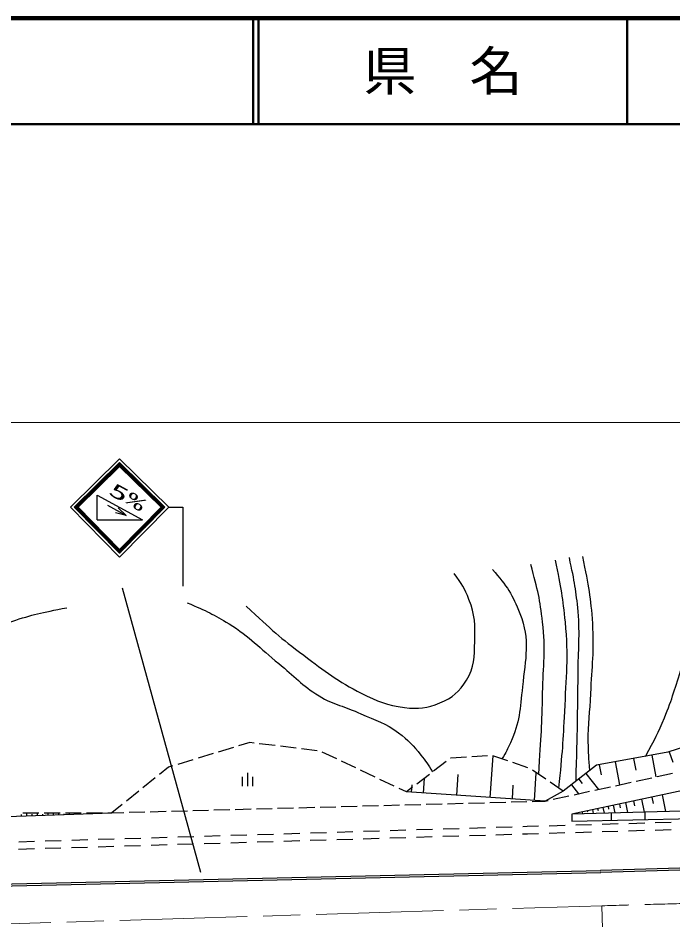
# Model space of a CAD drawing. Units: millimetres, scale not verified. Extents: x 40000 to 680000, y 20000 to 380000.
# Drawn here: x 275603 to 337298, y 294953 to 380000 of the extents above; entities that cross this region are included whole.
import ezdxf
from ezdxf.enums import TextEntityAlignment as Align

# ---------------------------------------------------------------- set-up
doc = ezdxf.new("R2010")
doc.units = ezdxf.units.MM
doc.header["$LTSCALE"] = 1000
doc.linetypes.add('CHAIN', pattern=[18.5, 12, -1.5, 3.5, -1.5])
for name, color, linetype, lineweight in [('M-BGD', 7, 'Continuous', 25), ('M-BMK', 2, 'CHAIN', 13), ('M-STR-HTXT', 7, 'Continuous', 13), ('M-STR-STRC', 7, 'Continuous', 25), ('M-TTL', 2, 'Continuous', 140), ('M-TTL-LINE', 7, 'Continuous', 50), ('M-TTL-TXT', 7, 'Continuous', 50)]:
    doc.layers.add(name, color=color, linetype=linetype, lineweight=lineweight)
doc.styles.add('ＭＳ ゴシック', font='')
doc.styles.get('ＭＳ ゴシック').set_extended_font_data('MS Gothic')

msp = doc.modelspace()

# ---------------------------------------------------------------- hatches: boundary and pattern name
at = {"layer": 'M-STR-STRC'}
h = msp.add_hatch(dxfattribs=at)
h.set_pattern_fill('USER', color=256, style=0, pattern_type=2)
h.set_pattern_definition([(0.5894, (285171, 338077), (-2.0572, 199.9894), []), (0.5894, (285171, 338177), (-2.0572, 199.9894), [])])
h.paths.add_polyline_path([(285171, 338077), (289445, 333889), (285171, 329529), (280898, 333889), (285171, 338077), (285171, 337727), (289085, 333893), (285171, 329887), (281258, 333893), (285171, 337727)])

# ---------------------------------------------------------------- linework, layer by layer
at = {"layer": 'M-BGD'}
for p, q in [((347491, 314317), (336828, 310763)), ((297427, 311682), (296382, 311365)), ((297832, 311633), (297427, 311682)), ((299818, 311394), (298329, 311574)), ((301804, 311155), (300314, 311334)), ((360972, 311988), (327759, 304942)), ((293991, 310638), (292555, 310201)), ((295904, 311219), (294469, 310783)), ((303789, 310916), (302300, 311095)), ((305620, 310139), (304264, 310782)), ((319834, 310428), (318337, 310335)), ((320091, 306506), (320349, 310434)), ((321748, 309951), (320330, 310440)), ((336828, 310763), (330088, 309537)), ((335323, 310489), (335695, 308445)), ((336954, 310805), (337283, 309819)), ((292077, 310056), (290642, 309620)), ((307427, 309283), (306072, 309925)), ((315948, 309895), (314756, 308984)), ((316361, 310211), (316345, 310199)), ((317838, 310304), (316361, 310211)), ((323639, 309299), (322221, 309788)), ((330358, 309587), (330528, 308648)), ((331859, 309859), (332253, 307694)), ((333591, 310174), (333788, 309092)), ((289767, 309354), (288921, 308673)), ((290163, 309474), (289767, 309354)), ((297235, 307576), (297235, 308826)), ((309235, 308427), (307879, 309069)), ((325313, 308218), (324077, 309067)), ((324249, 306233), (324420, 308831)), ((330088, 309537), (326962, 307086)), ((329103, 308765), (330280, 307264)), ((335798, 308467), (337263, 308787)), ((288532, 308360), (287363, 307419)), ((296735, 307576), (296735, 308451)), ((297735, 307576), (297735, 308451)), ((311042, 307571), (309687, 308213)), ((314359, 308680), (313167, 307769)), ((313807, 306919), (313899, 308329)), ((316949, 306713), (317078, 308676)), ((326962, 307086), (325726, 307935)), ((328426, 308234), (328758, 307811)), ((331890, 307615), (333355, 307935)), ((333844, 308041), (335309, 308361)), ((286973, 307106), (285805, 306166)), ((312195, 307025), (311494, 307357)), ((312770, 307465), (312195, 307025)), ((325247, 306167), (312195, 307025)), ((312679, 306993), (312725, 307698)), ((322170, 306369), (322255, 307669)), ((326962, 307086), (325247, 306167)), ((327749, 307703), (328413, 306857)), ((327981, 306763), (329447, 307083)), ((329936, 307189), (331401, 307509)), ((325247, 306167), (325539, 306231)), ((326027, 306337), (327493, 306657)), ((333578, 306176), (333677, 305708)), ((334327, 306335), (334584, 305122)), ((335297, 306541), (335426, 305934)), ((336268, 306747), (336601, 305175)), ((285415, 305852), (284436, 305064)), ((294057, 305324), (295557, 305365)), ((296056, 305378), (297556, 305419)), ((298056, 305432), (299555, 305473)), ((300055, 305486), (301554, 305527)), ((302054, 305540), (303554, 305581)), ((304053, 305594), (305553, 305635)), ((306053, 305648), (307552, 305689)), ((308052, 305702), (309551, 305743)), ((310051, 305756), (311551, 305797)), ((312051, 305810), (313550, 305851)), ((314050, 305864), (315549, 305905)), ((316049, 305919), (317549, 305959)), ((318048, 305973), (319548, 306013)), ((320048, 306027), (321547, 306067)), ((322047, 306081), (323546, 306121)), ((324046, 306135), (325247, 306167)), ((357908, 305738), (327759, 304942)), ((327759, 304267), (386524, 305616)), ((329716, 305357), (329792, 304995)), ((330205, 305460), (330243, 305280)), ((330694, 305564), (330809, 305022)), ((331183, 305668), (331240, 305397)), ((331672, 305772), (331825, 305049)), ((332250, 305894), (332327, 305533)), ((332828, 306017), (333027, 305081)), ((256115, 304033), (284436, 305064)), ((275941, 304755), (275936, 304900)), ((276061, 305064), (277561, 305064)), ((276441, 304773), (276430, 305064)), ((276941, 304791), (276936, 304919)), ((277440, 304809), (277431, 305064)), ((277940, 304828), (277936, 304937)), ((278061, 305064), (279561, 305064)), ((278440, 304846), (278432, 305064)), ((278939, 304864), (278936, 304955)), ((279439, 304882), (279432, 305064)), ((279939, 304900), (279936, 304973)), ((280061, 305064), (281561, 305064)), ((280438, 304919), (280433, 305064)), ((280938, 304937), (280936, 304991)), ((281438, 304955), (281434, 305064)), ((282061, 305064), (283561, 305064)), ((284061, 305064), (284436, 305064)), ((284436, 305064), (285560, 305094)), ((286060, 305108), (287559, 305149)), ((288059, 305162), (289559, 305203)), ((290059, 305216), (291558, 305257)), ((292058, 305270), (293557, 305311)), ((327759, 304942), (327759, 304267)), ((328737, 305149), (328776, 304968)), ((329226, 305253), (329246, 305163)), ((331510, 304354), (331494, 305040)), ((334691, 304427), (334675, 305124)), ((319645, 303633), (318145, 303587)), ((322144, 303708), (320644, 303663)), ((323564, 303751), (323143, 303739)), ((324643, 303783), (323564, 303751)), ((327141, 303856), (325642, 303812)), ((329640, 303929), (328141, 303885)), ((332139, 304002), (330640, 303958)), ((334638, 304075), (333139, 304031)), ((337137, 304147), (335638, 304104)), ((292157, 302800), (290658, 302755)), ((294656, 302876), (293157, 302831)), ((297155, 302952), (295656, 302906)), ((299654, 303027), (298155, 302982)), ((302153, 303103), (300653, 303058)), ((304652, 303179), (303152, 303133)), ((307151, 303254), (305651, 303209)), ((309649, 303330), (308150, 303285)), ((312148, 303406), (310649, 303360)), ((314627, 302780), (313128, 302735)), ((314647, 303481), (313148, 303436)), ((317126, 302856), (315627, 302811)), ((317146, 303557), (315647, 303512)), ((319625, 302932), (318126, 302886)), ((322124, 303007), (320624, 302962)), ((323585, 303052), (323123, 303038)), ((324623, 303082), (323585, 303052)), ((327122, 303155), (325622, 303111)), ((329621, 303228), (328121, 303184)), ((332119, 303301), (330620, 303257)), ((334618, 303374), (333119, 303330)), ((337117, 303447), (335618, 303403)), ((277164, 302346), (275665, 302301)), ((279663, 302422), (278164, 302376)), ((282162, 302498), (280663, 302452)), ((284661, 302573), (283162, 302528)), ((287140, 301948), (285641, 301903)), ((287160, 302649), (285660, 302603)), ((289639, 302024), (288139, 301978)), ((289659, 302725), (288159, 302679)), ((292138, 302099), (290638, 302054)), ((294636, 302175), (293137, 302130)), ((297135, 302251), (295636, 302205)), ((299634, 302326), (298135, 302281)), ((302133, 302402), (300634, 302357)), ((304632, 302478), (303132, 302432)), ((307131, 302553), (305631, 302508)), ((309630, 302629), (308130, 302584)), ((312128, 302705), (310629, 302659)), ((277144, 301645), (275645, 301600)), ((279643, 301721), (278144, 301676)), ((282142, 301797), (280643, 301751)), ((284641, 301872), (283142, 301827)), ((261953, 298056), (330500, 299629)), ((261957, 297856), (330505, 299429))]:
    msp.add_line(p, q, dxfattribs=at)
for radius in [2051725, 2051525]:
    msp.add_arc((393073, -1751140), radius, 86.02168, 91.7485, dxfattribs=at)
for points, knots in [([(334725, 310381), (335622, 312053), (335876, 312561), (336497, 314013), (337267, 315815), (337479, 316909), (338136, 318755), (338823, 320684), (339066, 321827), (339951, 323673), (340395, 324600), (340740, 325076), (341356, 325898), (342200, 327024), (342932, 327426), (343932, 328416), (344530, 329007), (344953, 329263), (345455, 329938), (345937, 330587), (346079, 330903), (346450, 331753)], [0, 0, 0, 0, 1, 1, 1, 2, 2, 2, 3, 3, 3, 4, 4, 4, 5, 5, 5, 6, 6, 6, 7, 7, 7, 7]), ([(328769, 329235), (329363, 326340), (329548, 325404), (329705, 322912), (329868, 320332), (329634, 318879), (329530, 316296), (329457, 314512), (329266, 313516), (329295, 311730), (329313, 310670), (329324, 310298), (329426, 309019)], [0, 0, 0, 0, 1, 1, 1, 2, 2, 2, 3, 3, 3, 4, 4, 4, 4]), ([(324658, 308668), (324889, 312357), (324959, 313350), (325022, 316355), (325076, 318961), (325323, 320440), (325022, 323029), (324770, 325186), (324578, 326015), (323909, 328474)], [0, 0, 0, 0, 1, 1, 1, 2, 2, 2, 3, 3, 3, 3]), ([(326192, 328884), (326769, 326197), (326903, 325334), (327129, 323029), (327451, 319752), (327219, 317888), (327071, 314599), (326943, 311775), (326863, 310820), (326530, 307383)], [0, 0, 0, 0, 1, 1, 1, 2, 2, 2, 3, 3, 3, 3]), ([(328174, 308037), (328292, 312948), (328336, 314211), (328359, 318170), (328372, 320457), (328560, 321747), (328359, 324025), (328181, 326032), (328040, 326776), (327539, 329118)], [0, 0, 0, 0, 1, 1, 1, 2, 2, 2, 3, 3, 3, 3]), ([(297085, 324552), (299538, 322273), (300272, 321573), (302510, 319907), (304559, 318382), (305689, 317457), (307974, 316316), (309454, 315577), (310354, 315196), (311995, 314989), (313306, 314823), (314139, 314892), (315351, 315418), (316531, 315931), (317186, 316463), (317849, 317565), (318598, 318807), (318591, 319745), (318630, 321195), (318672, 322764), (318664, 323718), (318084, 325176), (317675, 326204), (317415, 326643), (316678, 327635)], [0, 0, 0, 0, 1, 1, 1, 2, 2, 2, 3, 3, 3, 4, 4, 4, 5, 5, 5, 6, 6, 6, 7, 7, 7, 8, 8, 8, 8]), ([(320308, 327986), (321657, 326442), (322205, 325627), (322885, 323849), (323848, 321327), (323403, 319625), (323119, 316940), (322897, 314847), (322863, 313585), (321987, 311671), (321707, 311059), (321605, 310798), (321188, 310144)], [0, 0, 0, 0, 1, 1, 1, 2, 2, 2, 3, 3, 3, 4, 4, 4, 4]), ([(258131, 305064), (258395, 307145), (258511, 307924), (259146, 309641), (259829, 311492), (260395, 312494), (261605, 314052), (263180, 316081), (264480, 316855), (266484, 318463), (267928, 319622), (268769, 320253), (270387, 321156), (272105, 322115), (273167, 322479), (275032, 323107), (276997, 323770), (277760, 323914), (280184, 324395)], [0, 0, 0, 0, 1, 1, 1, 2, 2, 2, 3, 3, 3, 4, 4, 4, 5, 5, 5, 6, 6, 6, 6]), ([(291542, 324864), (293403, 324073), (294011, 323770), (295484, 322873), (297486, 321655), (298340, 320592), (300168, 319126), (301648, 317939), (302339, 317078), (303954, 316082), (305379, 315203), (306382, 315115), (307896, 314403), (309303, 313742), (310211, 313549), (311448, 312608), (312375, 311903), (312837, 311416), (313556, 310500), (314023, 309906), (314191, 309670), (314655, 308907)], [0, 0, 0, 0, 1, 1, 1, 2, 2, 2, 3, 3, 3, 4, 4, 4, 5, 5, 5, 6, 6, 6, 7, 7, 7, 7])]:
    msp.add_open_spline(points, degree=3, knots=knots, dxfattribs=at)
at = {"layer": 'M-BMK'}
msp.add_line((266705, 294341), (330601, 296291), dxfattribs=at)
msp.add_arc((390991, -1751204), 2048385, 90.72292, 91.68942, dxfattribs=at)
at = {"layer": 'M-STR-HTXT'}
for p, q in [((258808, 341866), (538055, 341866)), ((330601, 296291), (331851, 253907))]:
    msp.add_line(p, q, dxfattribs=at)
at = {"layer": 'M-STR-STRC'}
for p, q in [((280898, 333889), (285171, 338077)), ((281258, 333893), (285171, 337727)), ((285171, 338077), (289445, 333889)), ((285171, 337727), (289085, 333893)), ((283062, 332677), (283062, 334999)), ((283062, 334999), (287339, 332677)), ((285171, 329529), (280898, 333889)), ((285171, 329887), (281258, 333893)), ((284027, 334059), (285793, 333100)), ((285793, 333100), (285040, 333808)), ((289085, 333893), (285171, 329887)), ((289445, 333889), (285171, 329529)), ((289799, 333893), (291115, 333893)), ((291115, 333893), (291115, 326440)), ((283062, 332677), (287339, 332677)), ((285793, 333100), (284789, 333346)), ((292835, 299431), (285447, 326237))]:
    msp.add_line(p, q, dxfattribs=at)
msp.add_lwpolyline([(289799, 333893), (285171, 338427), (280544, 333893), (285171, 329172)], close=True, dxfattribs=at)
at = {"layer": 'M-TTL'}
msp.add_line((680000, 380000), (40000, 380000), dxfattribs=at)
at = {"layer": 'M-TTL-LINE'}
for p, q in [((297750, 380000), (297750, 370000)), ((298250, 380000), (298250, 370000)), ((333000, 380000), (333000, 370000)), ((40000, 370000), (680000, 370000))]:
    msp.add_line(p, q, dxfattribs=at)

# ---------------------------------------------------------------- texts
at = {"layer": 'M-STR-STRC', "style": 'ＭＳ ゴシック', "width": 2}
msp.add_text('5%', height=1320, rotation=331.504, dxfattribs=at).set_placement((285406, 333917), align=Align.BOTTOM_CENTER)
at = {"layer": 'M-TTL-TXT', "style": 'ＭＳ ゴシック'}
msp.add_text('県\u3000名', height=3666, dxfattribs=at).set_placement((315625, 375000), align=Align.MIDDLE_CENTER)

doc.saveas('drawing.dxf')
